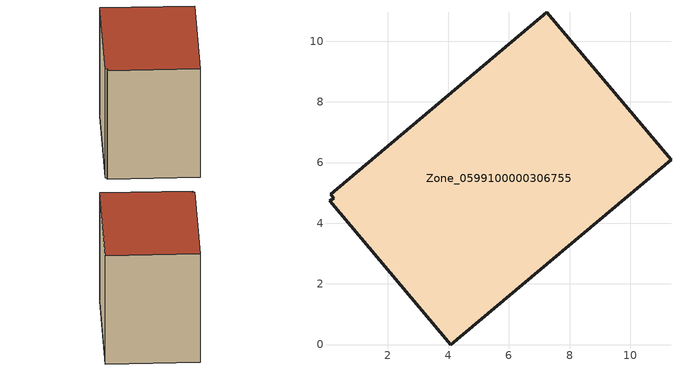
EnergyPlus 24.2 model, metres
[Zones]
Zone_0599100000306755
 floor ground (C_G): 11.34,6.09 4.08,0 0.08,4.74 0.23,4.83 0.13,4.95 7.25,10.95 z0
 wall outside (C_F): 11.34,6.09 7.25,10.95 0.13,4.95 0.23,4.83 0.08,4.74 4.08,0 11.34,6.09 z0:8.06
 roof outside (C_R): 4.08,0 11.34,6.09 7.25,10.95 0.13,4.95 0.23,4.83 0.08,4.74 z8.06
[BUILDING]
Pand.0599100000306755: North Axis=0; Terrain=City; Loads Convergence Tolerance Value=0.04; Temperature Convergence Tolerance Value=0.4; Solar Distribution=FullExterior; Maximum Number of Warmup Days=25; Minimum Number of Warmup Days=1
[Site:Location]
Rotterdam.The.Hague.AP_ZH_NLD Design_Conditions: Latitude=51.96; Longitude=4.45; Time Zone=1; Elevation=-4.5
[SITE:GROUNDTEMPERATURE:BUILDINGSURFACE]
18, 18, 18, 18, 18, 18, 18, 18, 18, 18, 18, 18
[MATERIAL] Thermal Absorptance=0.9; Solar Absorptance=0.7; Visible Absorptance=0.7
Name | Roughness | Thickness | Conductivity | Density | Specific Heat
G.TC.1975-1991 | MediumSmooth | 0.15 | 0.288461 | 540 | 1210
F.TC.1975-1991 | Rough | 0.3 | 0.230769 | 1920 | 840
R.TC.1975-1991 | MediumRough | 0.2 | 0.153846 | 1500 | 1000
[CONSTRUCTION]
C_G: G.TC.1975-1991
C_F: F.TC.1975-1991
C_R: R.TC.1975-1991
[ZONE]
Zone_0599100000306755: Type=1; Multiplier=1; Ceiling Height=Autocalculate; Volume=Autocalculate; Floor Area=autocalculate; Part of Total Floor Area=Yes
[ZONEINFILTRATION:DESIGNFLOWRATE]
Infil_Zone_0599100000306755: Zone or ZoneList or Space or SpaceList=Zone_0599100000306755; Schedule=AlwaysOn; Design Flow Rate Calculation Method=Flow/Area; Flow Rate per Floor Area=0.003; Constant Term Coefficient=1; Temperature Term Coefficient=0; Velocity Term Coefficient=0; Velocity Squared Term Coefficient=0
[HVACTEMPLATE:ZONE:IDEALLOADSAIRSYSTEM]
Zone_0599100000306755: Maximum Heating Supply Air Temperature=50; Minimum Cooling Supply Air Temperature=13; Maximum Heating Supply Air Humidity Ratio=0.0156; Minimum Cooling Supply Air Humidity Ratio=0.0077; Heating Limit=NoLimit; Cooling Limit=NoLimit; Dehumidification Control Type=ConstantSensibleHeatRatio; Cooling Sensible Heat Ratio=0.7; Dehumidification Setpoint=60; Humidification Control Type=None; Humidification Setpoint=30; Outdoor Air Method=None; Outdoor Air Flow Rate per Person=0.00944; Outdoor Air Flow Rate per Zone Floor Area=0; Outdoor Air Flow Rate per Zone=0; Demand Controlled Ventilation Type=None; Outdoor Air Economizer Type=NoEconomizer; Heat Recovery Type=None; Sensible Heat Recovery Effectiveness=0.7; Latent Heat Recovery Effectiveness=0.65
[ZONECONTROL:THERMOSTAT]
ThermostatControl_Zone_0599100000306755: Zone or ZoneList=Zone_0599100000306755; Control Type Schedule=DualSetpointControlType; Control 1=Thermostat_Zone_0599100000306755; Temperature Difference Between Cutout And Setpoint=0
[THERMOSTATSETPOINT:DUALSETPOINT]
Thermostat_Zone_0599100000306755: Heating Setpoint Temperature Schedule=HeatingSetpoint_Zone_0599100000306755; Cooling Setpoint Temperature Schedule=CoolingSetpoint_Zone_0599100000306755
[SCHEDULE:COMPACT]
HeatingSetpoint_Zone_0599100000306755: Through: 12/31, For: AllDays, Until: 24:00, 21
CoolingSetpoint_Zone_0599100000306755: Through: 12/31, For: AllDays, Until: 24:00, 24
DualSetpointControlType: Through: 12/31, For: AllDays, Until: 24:00, 4
AlwaysOn: Through: 12/31, For: AllDays, Until: 24:00, 1
